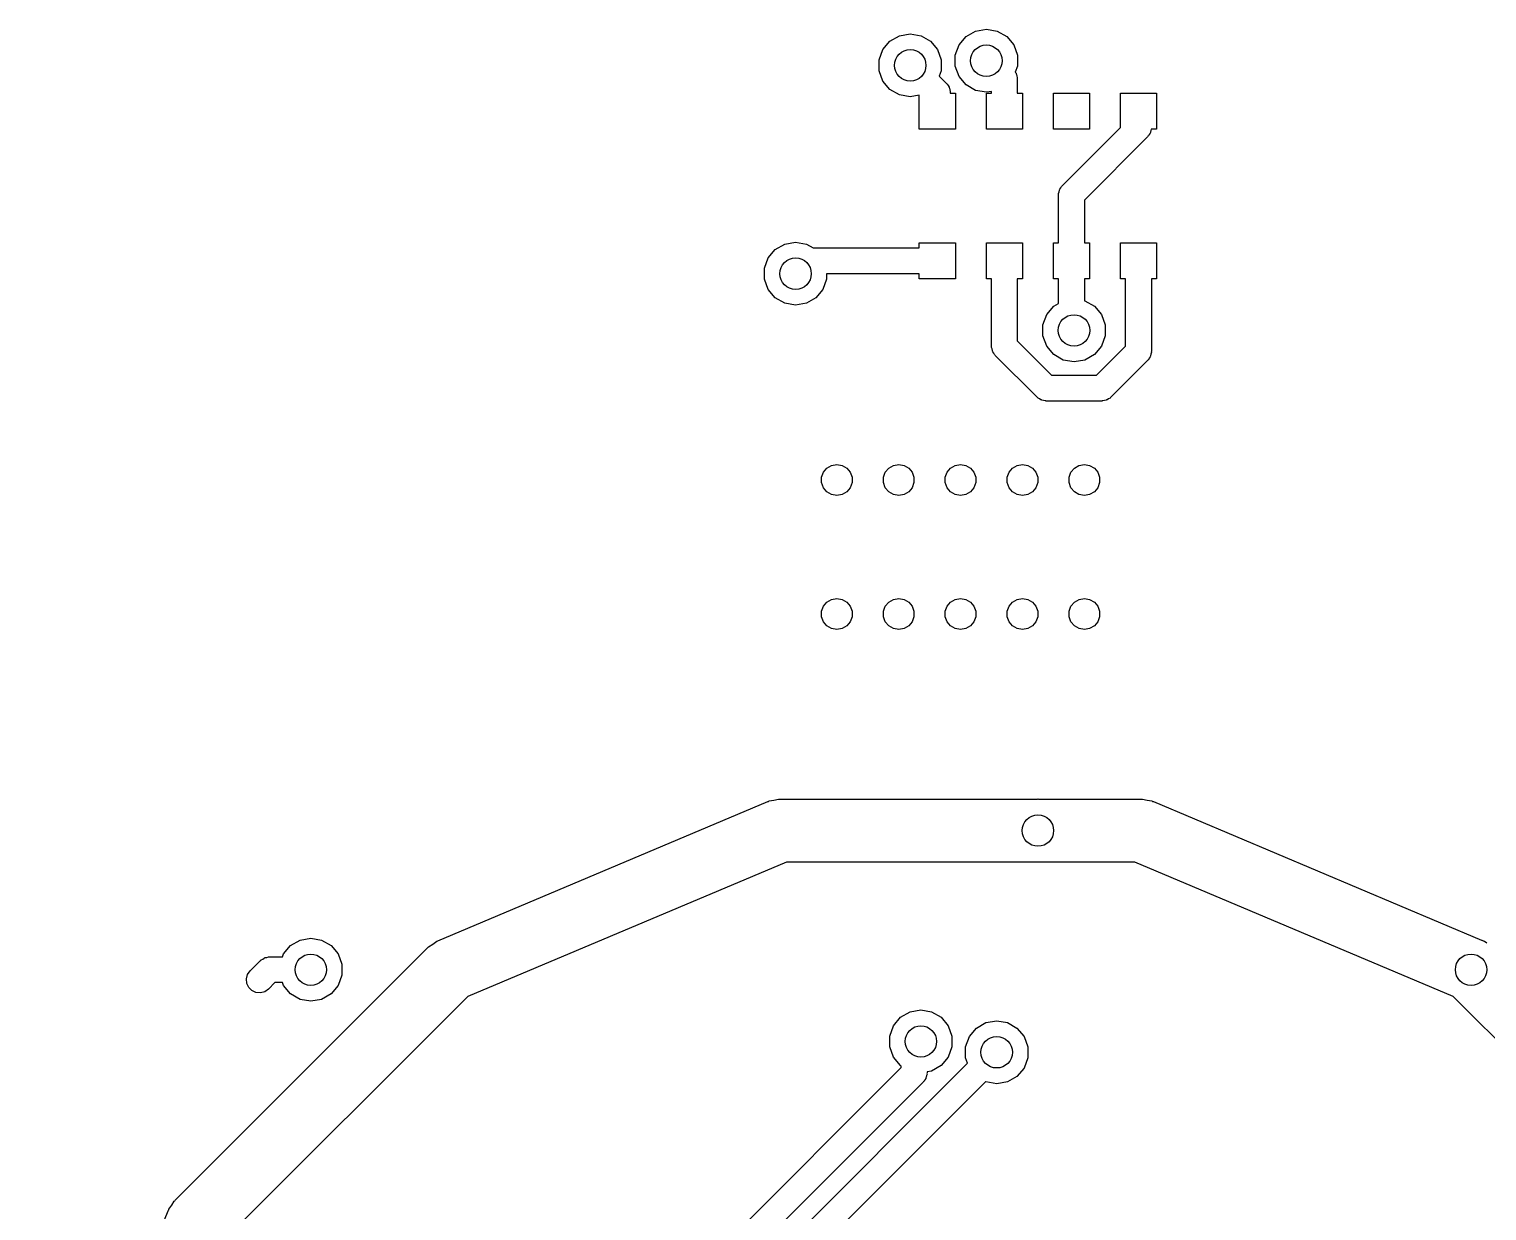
# Model space of a CAD drawing. Extents: x 79.1 to 119.2, y -116.5 to -82.2.
# Drawn here: x 90.97 to 105.1, y -94.94 to -83.48 of the extents above; entities that cross this region are included whole.
import ezdxf

# ---------------------------------------------------------------- set-up
doc = ezdxf.new("R2010")
doc.units = 0
doc.header["$MEASUREMENT"] = 0
doc.layers.add('BLACK', color=7, linetype='CONTINUOUS')

msp = doc.modelspace()

# ---------------------------------------------------------------- linework, layer by layer
at = {"layer": 'Black'}
for p, q in [((99.4071, -83.5423), (99.5118, -83.5238)), ((99.5118, -83.5238), (99.6164, -83.5423)), ((100.053, -83.5504), (100.145, -83.4973)), ((100.145, -83.4973), (100.25, -83.4788)), ((100.25, -83.4788), (100.355, -83.4973)), ((100.355, -83.4973), (100.447, -83.5504)), ((99.2468, -83.6768), (99.3151, -83.5954)), ((99.3151, -83.5954), (99.4071, -83.5423)), ((99.6164, -83.5423), (99.7084, -83.5954)), ((99.7084, -83.5954), (99.7767, -83.6768)), ((99.9487, -83.7317), (99.985, -83.6318)), ((99.985, -83.6318), (100.053, -83.5504)), ((100.447, -83.5504), (100.515, -83.6318)), ((100.515, -83.6318), (100.551, -83.7317)), ((99.2105, -83.7767), (99.2468, -83.6768)), ((99.2105, -83.8829), (99.2105, -83.7767)), ((99.7767, -83.6768), (99.8131, -83.7767)), ((99.8131, -83.7767), (99.8131, -83.8829)), ((99.9487, -83.8379), (99.9487, -83.7317)), ((100.551, -83.7317), (100.551, -83.8379)), ((99.2468, -83.9828), (99.2105, -83.8829)), ((99.8131, -83.8829), (99.794, -83.9353)), ((99.794, -83.9353), (99.8634, -84.0047)), ((99.985, -83.9378), (99.9487, -83.8379)), ((100.053, -84.0192), (99.985, -83.9378)), ((100.551, -83.8379), (100.53, -83.8956)), ((100.53, -83.8956), (100.538, -83.907)), ((100.538, -83.907), (100.54, -83.9123)), ((100.54, -83.9123), (100.542, -83.917)), ((100.542, -83.917), (100.545, -83.9331)), ((100.545, -83.9331), (100.55, -83.9489)), ((100.55, -83.9489), (100.549, -83.9544)), ((99.3151, -84.0642), (99.2468, -83.9828)), ((99.4071, -84.1173), (99.3151, -84.0642)), ((99.8634, -84.0047), (99.8665, -84.0092)), ((99.8665, -84.0092), (99.8708, -84.0127)), ((99.8708, -84.0127), (99.8789, -84.0268)), ((99.8789, -84.0268), (99.8883, -84.0402)), ((99.8883, -84.0402), (99.8897, -84.0455)), ((99.8897, -84.0455), (99.8925, -84.0503)), ((99.8925, -84.0503), (99.8953, -84.0664)), ((99.8953, -84.0664), (99.8995, -84.0821)), ((99.8995, -84.0821), (99.899, -84.0876)), ((99.899, -84.0876), (99.9, -84.093)), ((99.9, -84.093), (99.9, -84.1)), ((100.145, -84.0723), (100.053, -84.0192)), ((100.25, -84.0908), (100.145, -84.0723)), ((100.3, -84.0819), (100.25, -84.0908)), ((100.3, -84.1), (100.3, -84.0819)), ((100.549, -83.9544), (100.55, -83.9598)), ((100.55, -83.9598), (100.55, -84.1)), ((99.5118, -84.1358), (99.4071, -84.1173)), ((99.6, -84.1202), (99.5118, -84.1358)), ((99.6, -84.45), (99.6, -84.1202)), ((99.9, -84.1), (99.95, -84.1)), ((99.95, -84.1), (99.95, -84.45)), ((100.25, -84.45), (100.25, -84.1)), ((100.25, -84.1), (100.3, -84.1)), ((100.55, -84.1), (100.6, -84.1)), ((100.6, -84.1), (100.6, -84.45)), ((100.9, -84.45), (100.9, -84.1)), ((100.9, -84.1), (101.25, -84.1)), ((101.25, -84.1), (101.25, -84.45)), ((101.55, -84.4322), (101.55, -84.1)), ((101.55, -84.1), (101.9, -84.1)), ((101.9, -84.1), (101.9, -84.45)), ((99.95, -84.45), (99.6, -84.45)), ((100.6, -84.45), (100.25, -84.45)), ((101.25, -84.45), (100.9, -84.45)), ((100.987, -84.9956), (101.55, -84.4322)), ((101.817, -84.5179), (101.813, -84.5224)), ((101.821, -84.5143), (101.817, -84.5179)), ((101.829, -84.5002), (101.821, -84.5143)), ((101.838, -84.4868), (101.829, -84.5002)), ((101.84, -84.4815), (101.838, -84.4868)), ((101.842, -84.4768), (101.84, -84.4815)), ((101.845, -84.4607), (101.842, -84.4768)), ((101.848, -84.45), (101.845, -84.4607)), ((101.9, -84.45), (101.848, -84.45)), ((101.813, -84.5224), (101.2, -85.1358)), ((100.95, -85.0731), (100.955, -85.0573)), ((100.951, -85.0786), (100.95, -85.0731)), ((100.95, -85.084), (100.951, -85.0786)), ((100.95, -85.55), (100.95, -85.084)), ((100.955, -85.0573), (100.958, -85.0412)), ((100.958, -85.0412), (100.96, -85.0365)), ((100.96, -85.0365), (100.962, -85.0312)), ((100.962, -85.0312), (100.971, -85.0178)), ((100.971, -85.0178), (100.979, -85.0037)), ((100.979, -85.0037), (100.983, -85.0001)), ((100.983, -85.0001), (100.987, -84.9956)), ((101.2, -85.1358), (101.2, -85.55)), ((98.135, -85.697), (98.2033, -85.6156)), ((98.2033, -85.6156), (98.2954, -85.5625)), ((98.2954, -85.5625), (98.4, -85.544)), ((98.4, -85.544), (98.5046, -85.5625)), ((98.5046, -85.5625), (98.5696, -85.6)), ((98.5696, -85.6), (99.6, -85.6)), ((99.6, -85.6), (99.6, -85.55)), ((99.6, -85.55), (99.95, -85.55)), ((99.95, -85.55), (99.95, -85.9)), ((100.25, -85.9), (100.25, -85.55)), ((100.25, -85.55), (100.6, -85.55)), ((100.6, -85.55), (100.6, -85.9)), ((100.9, -85.9), (100.9, -85.55)), ((100.9, -85.55), (100.95, -85.55)), ((101.2, -85.55), (101.25, -85.55)), ((101.25, -85.55), (101.25, -85.9)), ((101.55, -85.9), (101.55, -85.55)), ((101.55, -85.55), (101.9, -85.55)), ((101.9, -85.55), (101.9, -85.9)), ((98.0987, -85.7969), (98.135, -85.697)), ((98.0987, -85.9031), (98.0987, -85.7969)), ((98.135, -86.003), (98.0987, -85.9031)), ((98.7013, -85.9031), (98.665, -86.003)), ((99.6, -85.85), (98.7013, -85.85)), ((98.7013, -85.85), (98.7013, -85.9031)), ((99.6, -85.9), (99.6, -85.85)), ((99.95, -85.9), (99.6, -85.9)), ((100.3, -85.9), (100.25, -85.9)), ((100.3, -86.15), (100.3, -85.9)), ((100.6, -85.9), (100.55, -85.9)), ((100.55, -85.9), (100.55, -86.15)), ((100.95, -85.9), (100.9, -85.9)), ((100.95, -86.1387), (100.95, -85.9)), ((101.25, -85.9), (101.2, -85.9)), ((101.2, -85.9), (101.2, -86.1117)), ((101.6, -85.9), (101.55, -85.9)), ((101.6, -86.5517), (101.6, -85.9)), ((101.9, -85.9), (101.85, -85.9)), ((101.85, -85.9), (101.85, -86.6035)), ((98.2033, -86.0844), (98.135, -86.003)), ((98.665, -86.003), (98.5967, -86.0844)), ((98.2954, -86.1375), (98.2033, -86.0844)), ((98.4, -86.156), (98.2954, -86.1375)), ((98.5046, -86.1375), (98.4, -86.156)), ((98.5967, -86.0844), (98.5046, -86.1375)), ((100.3, -86.5535), (100.3, -86.15)), ((100.55, -86.15), (100.55, -86.5017)), ((100.835, -86.247), (100.903, -86.1656)), ((100.903, -86.1656), (100.95, -86.1387)), ((101.2, -86.1117), (101.205, -86.1125)), ((101.205, -86.1125), (101.297, -86.1656)), ((101.297, -86.1656), (101.365, -86.247)), ((100.799, -86.3469), (100.835, -86.247)), ((100.799, -86.4531), (100.799, -86.3469)), ((101.365, -86.247), (101.401, -86.3469)), ((101.401, -86.3469), (101.401, -86.4531)), ((100.835, -86.553), (100.799, -86.4531)), ((101.401, -86.4531), (101.365, -86.553)), ((100.301, -86.5589), (100.3, -86.5535)), ((100.3, -86.5644), (100.301, -86.5589)), ((100.305, -86.5802), (100.3, -86.5644)), ((100.308, -86.5963), (100.305, -86.5802)), ((100.31, -86.601), (100.308, -86.5963)), ((100.312, -86.6063), (100.31, -86.601)), ((100.321, -86.6197), (100.312, -86.6063)), ((100.329, -86.6339), (100.321, -86.6197)), ((100.333, -86.6374), (100.329, -86.6339)), ((100.337, -86.6419), (100.333, -86.6374)), ((100.55, -86.5017), (100.883, -86.8348)), ((100.903, -86.6344), (100.835, -86.553)), ((100.995, -86.6875), (100.903, -86.6344)), ((101.297, -86.6344), (101.205, -86.6875)), ((101.365, -86.553), (101.297, -86.6344)), ((101.317, -86.8348), (101.6, -86.5517)), ((101.845, -86.6302), (101.842, -86.6463)), ((101.85, -86.6144), (101.845, -86.6302)), ((101.85, -86.6035), (101.849, -86.6089)), ((101.849, -86.6089), (101.85, -86.6144)), ((100.743, -87.0482), (100.337, -86.6419)), ((101.1, -86.706), (100.995, -86.6875)), ((101.205, -86.6875), (101.1, -86.706)), ((101.813, -86.6919), (101.457, -87.0482)), ((101.817, -86.6874), (101.813, -86.6919)), ((101.821, -86.6839), (101.817, -86.6874)), ((101.829, -86.6697), (101.821, -86.6839)), ((101.838, -86.6563), (101.829, -86.6697)), ((101.84, -86.651), (101.838, -86.6563)), ((101.842, -86.6463), (101.84, -86.651)), ((100.883, -86.8348), (101.317, -86.8348)), ((100.747, -87.0513), (100.743, -87.0482)), ((100.751, -87.0556), (100.747, -87.0513)), ((100.765, -87.0637), (100.751, -87.0556)), ((101.449, -87.0556), (101.435, -87.0637)), ((101.453, -87.0513), (101.449, -87.0556)), ((101.457, -87.0482), (101.453, -87.0513)), ((100.778, -87.0731), (100.765, -87.0637)), ((100.784, -87.0745), (100.778, -87.0731)), ((100.789, -87.0773), (100.784, -87.0745)), ((100.805, -87.0801), (100.789, -87.0773)), ((100.82, -87.0843), (100.805, -87.0801)), ((100.826, -87.0838), (100.82, -87.0843)), ((100.831, -87.0848), (100.826, -87.0838)), ((101.369, -87.0848), (100.831, -87.0848)), ((101.374, -87.0838), (101.369, -87.0848)), ((101.38, -87.0843), (101.374, -87.0838)), ((101.395, -87.0801), (101.38, -87.0843)), ((101.411, -87.0773), (101.395, -87.0801)), ((101.416, -87.0745), (101.411, -87.0773)), ((101.422, -87.0731), (101.416, -87.0745)), ((101.435, -87.0637), (101.422, -87.0731)), ((98.6696, -87.7747), (98.7032, -87.7347)), ((98.7032, -87.7347), (98.7485, -87.7085)), ((98.7485, -87.7085), (98.8, -87.6994)), ((98.8, -87.6994), (98.8515, -87.7085)), ((98.8515, -87.7085), (98.8968, -87.7347)), ((98.8968, -87.7347), (98.9304, -87.7747)), ((99.2696, -87.7747), (99.3032, -87.7347)), ((99.3032, -87.7347), (99.3485, -87.7085)), ((99.3485, -87.7085), (99.4, -87.6994)), ((99.4, -87.6994), (99.4515, -87.7085)), ((99.4515, -87.7085), (99.4968, -87.7347)), ((99.4968, -87.7347), (99.5304, -87.7747)), ((99.8696, -87.7747), (99.9032, -87.7347)), ((99.9032, -87.7347), (99.9485, -87.7085)), ((99.9485, -87.7085), (100, -87.6994)), ((100, -87.6994), (100.051, -87.7085)), ((100.051, -87.7085), (100.097, -87.7347)), ((100.097, -87.7347), (100.13, -87.7747)), ((100.47, -87.7747), (100.503, -87.7347)), ((100.503, -87.7347), (100.548, -87.7085)), ((100.548, -87.7085), (100.6, -87.6994)), ((100.6, -87.6994), (100.651, -87.7085)), ((100.651, -87.7085), (100.697, -87.7347)), ((100.697, -87.7347), (100.73, -87.7747)), ((101.07, -87.7747), (101.103, -87.7347)), ((101.103, -87.7347), (101.148, -87.7085)), ((101.148, -87.7085), (101.2, -87.6994)), ((101.2, -87.6994), (101.251, -87.7085)), ((101.251, -87.7085), (101.297, -87.7347)), ((101.297, -87.7347), (101.33, -87.7747)), ((98.6517, -87.8239), (98.6696, -87.7747)), ((98.6517, -87.8761), (98.6517, -87.8239)), ((98.6696, -87.9253), (98.6517, -87.8761)), ((98.9304, -87.7747), (98.9483, -87.8239)), ((98.9483, -87.8761), (98.9304, -87.9253)), ((98.9483, -87.8239), (98.9483, -87.8761)), ((99.2517, -87.8239), (99.2696, -87.7747)), ((99.2517, -87.8761), (99.2517, -87.8239)), ((99.2696, -87.9253), (99.2517, -87.8761)), ((99.5304, -87.7747), (99.5483, -87.8239)), ((99.5483, -87.8761), (99.5304, -87.9253)), ((99.5483, -87.8239), (99.5483, -87.8761)), ((99.8517, -87.8239), (99.8696, -87.7747)), ((99.8517, -87.8761), (99.8517, -87.8239)), ((99.8696, -87.9253), (99.8517, -87.8761)), ((100.13, -87.7747), (100.148, -87.8239)), ((100.148, -87.8761), (100.13, -87.9253)), ((100.148, -87.8239), (100.148, -87.8761)), ((100.452, -87.8239), (100.47, -87.7747)), ((100.452, -87.8761), (100.452, -87.8239)), ((100.47, -87.9253), (100.452, -87.8761)), ((100.73, -87.7747), (100.748, -87.8239)), ((100.748, -87.8761), (100.73, -87.9253)), ((100.748, -87.8239), (100.748, -87.8761)), ((101.052, -87.8239), (101.07, -87.7747)), ((101.052, -87.8761), (101.052, -87.8239)), ((101.07, -87.9253), (101.052, -87.8761)), ((101.33, -87.7747), (101.348, -87.8239)), ((101.348, -87.8761), (101.33, -87.9253)), ((101.348, -87.8239), (101.348, -87.8761)), ((98.7032, -87.9653), (98.6696, -87.9253)), ((98.7485, -87.9915), (98.7032, -87.9653)), ((98.8, -88.0006), (98.7485, -87.9915)), ((98.8515, -87.9915), (98.8, -88.0006)), ((98.8968, -87.9653), (98.8515, -87.9915)), ((98.9304, -87.9253), (98.8968, -87.9653)), ((99.3032, -87.9653), (99.2696, -87.9253)), ((99.3485, -87.9915), (99.3032, -87.9653)), ((99.4, -88.0006), (99.3485, -87.9915)), ((99.4515, -87.9915), (99.4, -88.0006)), ((99.4968, -87.9653), (99.4515, -87.9915)), ((99.5304, -87.9253), (99.4968, -87.9653)), ((99.9032, -87.9653), (99.8696, -87.9253)), ((99.9485, -87.9915), (99.9032, -87.9653)), ((100, -88.0006), (99.9485, -87.9915)), ((100.051, -87.9915), (100, -88.0006)), ((100.097, -87.9653), (100.051, -87.9915)), ((100.13, -87.9253), (100.097, -87.9653)), ((100.503, -87.9653), (100.47, -87.9253)), ((100.548, -87.9915), (100.503, -87.9653)), ((100.6, -88.0006), (100.548, -87.9915)), ((100.651, -87.9915), (100.6, -88.0006)), ((100.697, -87.9653), (100.651, -87.9915)), ((100.73, -87.9253), (100.697, -87.9653)), ((101.103, -87.9653), (101.07, -87.9253)), ((101.148, -87.9915), (101.103, -87.9653)), ((101.2, -88.0006), (101.148, -87.9915)), ((101.251, -87.9915), (101.2, -88.0006)), ((101.297, -87.9653), (101.251, -87.9915)), ((101.33, -87.9253), (101.297, -87.9653)), ((98.6696, -89.0747), (98.7032, -89.0347)), ((98.7032, -89.0347), (98.7485, -89.0085)), ((98.7485, -89.0085), (98.8, -88.9994)), ((98.8, -88.9994), (98.8515, -89.0085)), ((98.8515, -89.0085), (98.8968, -89.0347)), ((98.8968, -89.0347), (98.9304, -89.0747)), ((99.2696, -89.0747), (99.3032, -89.0347)), ((99.3032, -89.0347), (99.3485, -89.0085)), ((99.3485, -89.0085), (99.4, -88.9994)), ((99.4, -88.9994), (99.4515, -89.0085)), ((99.4515, -89.0085), (99.4968, -89.0347)), ((99.4968, -89.0347), (99.5304, -89.0747)), ((99.8696, -89.0747), (99.9032, -89.0347)), ((99.9032, -89.0347), (99.9485, -89.0085)), ((99.9485, -89.0085), (100, -88.9994)), ((100, -88.9994), (100.051, -89.0085)), ((100.051, -89.0085), (100.097, -89.0347)), ((100.097, -89.0347), (100.13, -89.0747)), ((100.47, -89.0747), (100.503, -89.0347)), ((100.503, -89.0347), (100.549, -89.0085)), ((100.549, -89.0085), (100.6, -88.9994)), ((100.6, -88.9994), (100.651, -89.0085)), ((100.651, -89.0085), (100.697, -89.0347)), ((100.697, -89.0347), (100.73, -89.0747)), ((101.07, -89.0747), (101.103, -89.0347)), ((101.103, -89.0347), (101.149, -89.0085)), ((101.149, -89.0085), (101.2, -88.9994)), ((101.2, -88.9994), (101.251, -89.0085)), ((101.251, -89.0085), (101.297, -89.0347)), ((101.297, -89.0347), (101.33, -89.0747)), ((98.6517, -89.1239), (98.6696, -89.0747)), ((98.6517, -89.1761), (98.6517, -89.1239)), ((98.6696, -89.2253), (98.6517, -89.1761)), ((98.9304, -89.0747), (98.9483, -89.1239)), ((98.9483, -89.1761), (98.9304, -89.2253)), ((98.9483, -89.1239), (98.9483, -89.1761)), ((99.2517, -89.1239), (99.2696, -89.0747)), ((99.2517, -89.1761), (99.2517, -89.1239)), ((99.2696, -89.2253), (99.2517, -89.1761)), ((99.5304, -89.0747), (99.5483, -89.1239)), ((99.5483, -89.1761), (99.5304, -89.2253)), ((99.5483, -89.1239), (99.5483, -89.1761)), ((99.8517, -89.1239), (99.8696, -89.0747)), ((99.8517, -89.1761), (99.8517, -89.1239)), ((99.8696, -89.2253), (99.8517, -89.1761)), ((100.13, -89.0747), (100.148, -89.1239)), ((100.148, -89.1761), (100.13, -89.2253)), ((100.148, -89.1239), (100.148, -89.1761)), ((100.452, -89.1239), (100.47, -89.0747)), ((100.452, -89.1761), (100.452, -89.1239)), ((100.47, -89.2253), (100.452, -89.1761)), ((100.73, -89.0747), (100.748, -89.1239)), ((100.748, -89.1761), (100.73, -89.2253)), ((100.748, -89.1239), (100.748, -89.1761)), ((101.052, -89.1239), (101.07, -89.0747)), ((101.052, -89.1761), (101.052, -89.1239)), ((101.07, -89.2253), (101.052, -89.1761)), ((101.33, -89.0747), (101.348, -89.1239)), ((101.348, -89.1761), (101.33, -89.2253)), ((101.348, -89.1239), (101.348, -89.1761)), ((98.7032, -89.2653), (98.6696, -89.2253)), ((98.7485, -89.2915), (98.7032, -89.2653)), ((98.8, -89.3006), (98.7485, -89.2915)), ((98.8515, -89.2915), (98.8, -89.3006)), ((98.8968, -89.2653), (98.8515, -89.2915)), ((98.9304, -89.2253), (98.8968, -89.2653)), ((99.3032, -89.2653), (99.2696, -89.2253)), ((99.3485, -89.2915), (99.3032, -89.2653)), ((99.4, -89.3006), (99.3485, -89.2915)), ((99.4515, -89.2915), (99.4, -89.3006)), ((99.4968, -89.2653), (99.4515, -89.2915)), ((99.5304, -89.2253), (99.4968, -89.2653)), ((99.9032, -89.2653), (99.8696, -89.2253)), ((99.9485, -89.2915), (99.9032, -89.2653)), ((100, -89.3006), (99.9485, -89.2915)), ((100.051, -89.2915), (100, -89.3006)), ((100.097, -89.2653), (100.051, -89.2915)), ((100.13, -89.2253), (100.097, -89.2653)), ((100.503, -89.2653), (100.47, -89.2253)), ((100.549, -89.2915), (100.503, -89.2653)), ((100.6, -89.3006), (100.549, -89.2915)), ((100.651, -89.2915), (100.6, -89.3006)), ((100.697, -89.2653), (100.651, -89.2915)), ((100.73, -89.2253), (100.697, -89.2653)), ((101.103, -89.2653), (101.07, -89.2253)), ((101.149, -89.2915), (101.103, -89.2653)), ((101.2, -89.3006), (101.149, -89.2915)), ((101.251, -89.2915), (101.2, -89.3006)), ((101.297, -89.2653), (101.251, -89.2915)), ((101.33, -89.2253), (101.297, -89.2653)), ((94.9314, -92.319), (98.1314, -90.969)), ((98.1314, -90.969), (98.139, -90.9673)), ((98.139, -90.9673), (98.1457, -90.9634)), ((98.1457, -90.9634), (98.1904, -90.9555)), ((98.1904, -90.9555), (98.2347, -90.9454)), ((98.2347, -90.9454), (98.2424, -90.9463)), ((98.2424, -90.9463), (98.25, -90.945)), ((98.25, -90.945), (100.745, -90.945)), ((100.745, -90.945), (100.75, -90.944)), ((100.75, -90.944), (100.755, -90.945)), ((100.755, -90.945), (101.75, -90.945)), ((101.75, -90.945), (101.758, -90.9463)), ((101.758, -90.9463), (101.765, -90.9454)), ((101.765, -90.9454), (101.81, -90.9555)), ((101.81, -90.9555), (101.854, -90.9634)), ((101.854, -90.9634), (101.861, -90.9673)), ((101.861, -90.9673), (101.869, -90.969)), ((101.869, -90.969), (105.052, -92.312)), ((98.3117, -91.555), (95.2235, -92.8578)), ((100.745, -91.555), (98.3117, -91.555)), ((100.75, -91.556), (100.745, -91.555)), ((100.755, -91.555), (100.75, -91.556)), ((101.688, -91.555), (100.755, -91.555)), ((104.776, -92.8578), (101.688, -91.555)), ((92.3843, -94.8343), (94.8343, -92.3843)), ((93.435, -92.447), (93.5033, -92.3656)), ((93.5033, -92.3656), (93.5954, -92.3125)), ((93.5954, -92.3125), (93.7, -92.294)), ((93.7, -92.294), (93.8046, -92.3125)), ((93.8046, -92.3125), (93.8967, -92.3656)), ((93.8967, -92.3656), (93.965, -92.447)), ((94.8343, -92.3843), (94.839, -92.381)), ((94.839, -92.381), (94.8425, -92.3765)), ((94.8425, -92.3765), (94.8823, -92.3508)), ((94.8823, -92.3508), (94.9211, -92.3236)), ((94.9211, -92.3236), (94.9266, -92.3221)), ((94.9266, -92.3221), (94.9314, -92.319)), ((105.052, -92.312), (105.055, -92.3125)), ((105.055, -92.3125), (105.059, -92.3148)), ((105.059, -92.3148), (105.069, -92.319)), ((105.069, -92.319), (105.073, -92.3221)), ((105.073, -92.3221), (105.079, -92.3236)), ((105.079, -92.3236), (105.103, -92.3402)), ((93.1116, -92.6116), (93.2116, -92.5116)), ((93.2116, -92.5116), (93.2161, -92.5085)), ((93.2161, -92.5085), (93.2197, -92.5042)), ((93.2197, -92.5042), (93.2338, -92.4961)), ((93.2338, -92.4961), (93.2472, -92.4867)), ((93.2472, -92.4867), (93.2525, -92.4853)), ((93.2525, -92.4853), (93.2572, -92.4825)), ((93.2572, -92.4825), (93.2733, -92.4797)), ((93.2733, -92.4797), (93.2891, -92.4755)), ((93.2891, -92.4755), (93.2946, -92.476)), ((93.2946, -92.476), (93.3, -92.475)), ((93.3, -92.475), (93.4248, -92.475)), ((93.4248, -92.475), (93.435, -92.447)), ((93.965, -92.447), (94.0013, -92.5469)), ((94.0013, -92.5469), (94.0013, -92.6531)), ((93.0755, -92.6891), (93.0867, -92.6472)), ((93.0793, -92.7324), (93.0755, -92.6891)), ((93.0867, -92.6472), (93.1116, -92.6116)), ((94.0013, -92.6531), (93.965, -92.753)), ((95.2235, -92.8578), (92.8578, -95.2235)), ((93.0976, -92.7717), (93.0793, -92.7324)), ((93.1283, -92.8024), (93.0976, -92.7717)), ((93.1676, -92.8207), (93.1283, -92.8024)), ((93.2109, -92.8245), (93.1676, -92.8207)), ((93.2528, -92.8133), (93.2109, -92.8245)), ((93.2884, -92.7884), (93.2528, -92.8133)), ((93.3518, -92.725), (93.2884, -92.7884)), ((93.4248, -92.725), (93.3518, -92.725)), ((93.435, -92.753), (93.4248, -92.725)), ((93.5033, -92.8344), (93.435, -92.753)), ((93.5954, -92.8875), (93.5033, -92.8344)), ((93.8967, -92.8344), (93.8046, -92.8875)), ((93.965, -92.753), (93.8967, -92.8344)), ((107.142, -95.2235), (104.776, -92.8578)), ((93.7, -92.906), (93.5954, -92.8875)), ((93.8046, -92.8875), (93.7, -92.906)), ((99.5104, -93.0078), (99.615, -92.9893)), ((99.615, -92.9893), (99.7197, -93.0078)), ((99.35, -93.1423), (99.4183, -93.0609)), ((99.4183, -93.0609), (99.5104, -93.0078)), ((99.7197, -93.0078), (99.8117, -93.0609)), ((99.8117, -93.0609), (99.88, -93.1423)), ((100.153, -93.1656), (100.245, -93.1125)), ((100.245, -93.1125), (100.35, -93.094)), ((100.35, -93.094), (100.455, -93.1125)), ((100.455, -93.1125), (100.547, -93.1656)), ((99.3137, -93.2422), (99.35, -93.1423)), ((99.3137, -93.3484), (99.3137, -93.2422)), ((99.88, -93.1423), (99.9163, -93.2422)), ((99.9163, -93.2422), (99.9163, -93.3484)), ((100.049, -93.3469), (100.085, -93.247)), ((100.085, -93.247), (100.153, -93.1656)), ((100.547, -93.1656), (100.615, -93.247)), ((100.615, -93.247), (100.651, -93.3469)), ((99.35, -93.4483), (99.3137, -93.3484)), ((99.9163, -93.3484), (99.88, -93.4483)), ((100.049, -93.4531), (100.049, -93.3469)), ((100.651, -93.3469), (100.651, -93.4531)), ((97.3616, -95.6116), (99.425, -93.5482)), ((97.7616, -95.8116), (100.068, -93.5055)), ((99.4183, -93.5297), (99.35, -93.4483)), ((99.425, -93.5335), (99.4183, -93.5297)), ((99.425, -93.5482), (99.425, -93.5335)), ((99.8117, -93.5297), (99.7197, -93.5828)), ((99.88, -93.4483), (99.8117, -93.5297)), ((100.068, -93.5055), (100.049, -93.4531)), ((100.615, -93.553), (100.547, -93.6344)), ((100.651, -93.4531), (100.615, -93.553)), ((99.6384, -93.6884), (97.575, -95.7518)), ((100.241, -93.6853), (97.975, -95.9518)), ((99.6415, -93.6839), (99.6384, -93.6884)), ((99.6458, -93.6803), (99.6415, -93.6839)), ((99.6539, -93.6662), (99.6458, -93.6803)), ((99.6633, -93.6528), (99.6539, -93.6662)), ((99.6647, -93.6475), (99.6633, -93.6528)), ((99.6675, -93.6428), (99.6647, -93.6475)), ((99.6703, -93.6267), (99.6675, -93.6428)), ((99.6745, -93.6109), (99.6703, -93.6267)), ((99.675, -93.6), (99.674, -93.6054)), ((99.674, -93.6054), (99.6745, -93.6109)), ((99.7197, -93.5828), (99.675, -93.5907)), ((99.675, -93.5907), (99.675, -93.6)), ((100.245, -93.6875), (100.241, -93.6853)), ((100.35, -93.706), (100.245, -93.6875)), ((100.455, -93.6875), (100.35, -93.706)), ((100.547, -93.6344), (100.455, -93.6875)), ((92.381, -94.839), (92.3843, -94.8343)), ((90.969, -98.1314), (92.319, -94.9314)), ((92.319, -94.9314), (92.3221, -94.9266)), ((92.3221, -94.9266), (92.3236, -94.9211)), ((92.3236, -94.9211), (92.3508, -94.8823)), ((92.3508, -94.8823), (92.3765, -94.8425)), ((92.3765, -94.8425), (92.381, -94.839))]:
    msp.add_line(p, q, dxfattribs=at)
for centre in [(100.25, -83.7848), (99.5118, -83.8298), (98.4, -85.85), (101.1, -86.4), (100.75, -91.25), (93.7, -92.6), (104.95, -92.6), (99.615, -93.2953), (100.35, -93.4)]:
    msp.add_circle(centre, 0.1524, dxfattribs=at)

doc.saveas('drawing.dxf')
